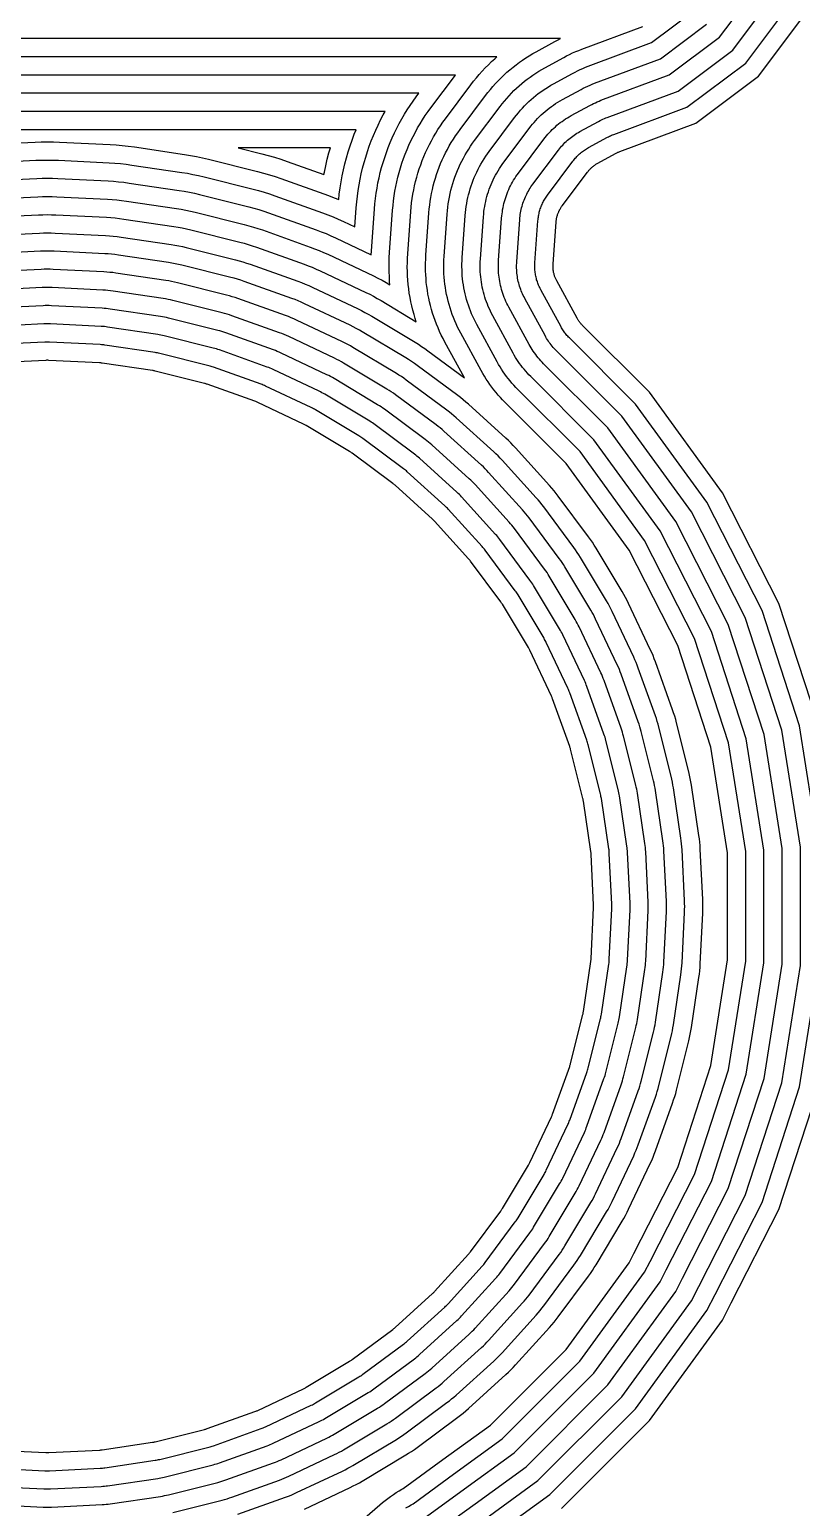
# Model space of a CAD drawing. Header units: metres. Extents: x 129.5 to 156.5, y -104.5 to -85.4.
# Drawn here: x 132.723 to 133.994, y -92.938 to -90.503 of the extents above; entities that cross this region are included whole.
import ezdxf

# ---------------------------------------------------------------- set-up
doc = ezdxf.new("R2010")
doc.units = ezdxf.units.M

msp = doc.modelspace()

# ---------------------------------------------------------------- linework, layer by layer
for points in [[(133.3864, -92.9833), (133.4567, -92.9323), (133.5406, -92.8713), (133.6753, -92.7366), (133.7873, -92.5824), (133.7985, -92.5606), (133.8738, -92.4127), (133.9327, -92.2315), (133.9625, -92.0433), (133.9625, -91.8527), (133.9327, -91.6645), (133.8738, -91.4833), (133.7873, -91.3136), (133.6753, -91.1594), (133.5696, -91.0537), (133.5672, -91.0513), (133.565, -91.0488), (133.5628, -91.0464), (133.5606, -91.0438), (133.5585, -91.0412), (133.5565, -91.0386), (133.5545, -91.0359), (133.5526, -91.0331), (133.5508, -91.0304), (133.549, -91.0275), (133.5473, -91.0247), (133.5457, -91.0218), (133.5122, -90.9604), (133.5106, -90.9574), (133.509, -90.9543), (133.5076, -90.9511), (133.5062, -90.9479), (133.5048, -90.9447), (133.5036, -90.9415), (133.5025, -90.9382), (133.5014, -90.9349), (133.5004, -90.9315), (133.4995, -90.9282), (133.4987, -90.9248), (133.4979, -90.9214), (133.4973, -90.918), (133.4967, -90.9146), (133.4962, -90.9111), (133.4958, -90.9077), (133.4955, -90.9042), (133.4953, -90.9007), (133.4951, -90.8973), (133.4951, -90.8938), (133.4951, -90.8903), (133.4952, -90.8868), (133.4954, -90.8834), (133.5004, -90.8137), (133.5007, -90.8102), (133.5011, -90.8068), (133.5016, -90.8033), (133.5021, -90.7999), (133.5027, -90.7965), (133.5035, -90.7931), (133.5043, -90.7897), (133.5051, -90.7863), (133.5061, -90.783), (133.5072, -90.7797), (133.5083, -90.7764), (133.5095, -90.7731), (133.5108, -90.7699), (133.5122, -90.7667), (133.5136, -90.7635), (133.5152, -90.7604), (133.5168, -90.7573), (133.5185, -90.7543), (133.5202, -90.7513), (133.5221, -90.7483), (133.524, -90.7454), (133.5259, -90.7426), (133.528, -90.7398), (133.5699, -90.6838), (133.572, -90.681), (133.5742, -90.6783), (133.5765, -90.6756), (133.5789, -90.673), (133.5813, -90.6704), (133.5838, -90.6679), (133.5863, -90.6655), (133.5889, -90.6631), (133.5916, -90.6608), (133.5943, -90.6585), (133.5971, -90.6564), (133.5999, -90.6543), (133.6028, -90.6522), (133.6058, -90.6503), (133.6087, -90.6484), (133.6118, -90.6466), (133.6148, -90.6449), (133.6458, -90.6279), (133.6488, -90.6264), (133.6517, -90.6249), (133.6548, -90.6235), (133.6578, -90.6221), (133.6609, -90.6208), (133.664, -90.6196), (133.7765, -90.5777), (133.8595, -90.5155), (133.9217, -90.4325)], [(133.4744, -92.9565), (133.5601, -92.8942), (133.6982, -92.7561), (133.813, -92.5982), (133.8252, -92.5742), (133.9016, -92.4242), (133.962, -92.2385), (133.9925, -92.0456), (133.9925, -91.8504), (133.962, -91.6575), (133.9016, -91.4718), (133.813, -91.2978), (133.6982, -91.1399), (133.5908, -91.0325), (133.589, -91.0306), (133.5872, -91.0287), (133.5854, -91.0267), (133.5837, -91.0247), (133.5821, -91.0227), (133.5805, -91.0206), (133.579, -91.0185), (133.5775, -91.0163), (133.576, -91.0141), (133.5746, -91.0119), (133.5733, -91.0097), (133.572, -91.0074), (133.5385, -90.9461), (133.5373, -90.9437), (133.536, -90.9412), (133.5349, -90.9387), (133.5338, -90.9362), (133.5328, -90.9337), (133.5318, -90.9312), (133.5309, -90.9286), (133.53, -90.926), (133.5293, -90.9234), (133.5285, -90.9207), (133.5279, -90.9181), (133.5273, -90.9154), (133.5268, -90.9127), (133.5264, -90.91), (133.526, -90.9073), (133.5257, -90.9046), (133.5254, -90.9019), (133.5252, -90.8992), (133.5251, -90.8964), (133.5251, -90.8937), (133.5251, -90.891), (133.5252, -90.8882), (133.5254, -90.8855), (133.5303, -90.8158), (133.5306, -90.8131), (133.5309, -90.8104), (133.5312, -90.8077), (133.5317, -90.805), (133.5322, -90.8023), (133.5327, -90.7996), (133.5334, -90.797), (133.5341, -90.7943), (133.5348, -90.7917), (133.5356, -90.7891), (133.5365, -90.7865), (133.5375, -90.7839), (133.5385, -90.7814), (133.5396, -90.7789), (133.5407, -90.7764), (133.5419, -90.774), (133.5432, -90.7715), (133.5445, -90.7692), (133.5459, -90.7668), (133.5473, -90.7645), (133.5488, -90.7622), (133.5504, -90.7599), (133.552, -90.7577), (133.5939, -90.7018), (133.5956, -90.6996), (133.5973, -90.6975), (133.5991, -90.6953), (133.601, -90.6933), (133.6029, -90.6913), (133.6048, -90.6893), (133.6068, -90.6874), (133.6089, -90.6855), (133.611, -90.6837), (133.6131, -90.6819), (133.6153, -90.6802), (133.6175, -90.6786), (133.6198, -90.677), (133.6221, -90.6754), (133.6244, -90.674), (133.6268, -90.6725), (133.6292, -90.6712), (133.6602, -90.6543), (133.6625, -90.653), (133.6648, -90.6519), (133.6672, -90.6508), (133.6696, -90.6497), (133.672, -90.6487), (133.6745, -90.6477), (133.7911, -90.6043), (133.881, -90.537), (133.9483, -90.4471)], [(133.3429, -92.9392), (133.347, -92.9367), (133.3512, -92.9342), (133.3545, -92.9324), (133.4214, -92.8837), (133.5015, -92.8256), (133.6295, -92.6975), (133.736, -92.551), (133.745, -92.5333), (133.8182, -92.3896), (133.8742, -92.2174), (133.9025, -92.0385), (133.9025, -91.8575), (133.8742, -91.6786), (133.8182, -91.5064), (133.736, -91.345), (133.6296, -91.1985), (133.5271, -91.0961), (133.5238, -91.0927), (133.5206, -91.0892), (133.5174, -91.0856), (133.5143, -91.082), (133.5114, -91.0783), (133.5085, -91.0745), (133.5057, -91.0707), (133.5029, -91.0668), (133.5003, -91.0628), (133.4978, -91.0588), (133.4954, -91.0547), (133.493, -91.0505), (133.4595, -90.9892), (133.4572, -90.9848), (133.455, -90.9804), (133.4529, -90.9759), (133.4509, -90.9713), (133.449, -90.9667), (133.4473, -90.9621), (133.4456, -90.9574), (133.4441, -90.9527), (133.4427, -90.9479), (133.4414, -90.9431), (133.4402, -90.9383), (133.4391, -90.9334), (133.4382, -90.9286), (133.4374, -90.9237), (133.4367, -90.9187), (133.4361, -90.9138), (133.4357, -90.9089), (133.4354, -90.9039), (133.4352, -90.8989), (133.4351, -90.894), (133.4351, -90.889), (133.4353, -90.884), (133.4356, -90.8791), (133.4406, -90.8094), (133.441, -90.8044), (133.4415, -90.7995), (133.4422, -90.7946), (133.443, -90.7897), (133.4439, -90.7848), (133.4449, -90.7799), (133.4461, -90.7751), (133.4473, -90.7703), (133.4487, -90.7655), (133.4502, -90.7608), (133.4518, -90.7561), (133.4536, -90.7514), (133.4554, -90.7468), (133.4574, -90.7423), (133.4595, -90.7378), (133.4616, -90.7333), (133.4639, -90.7289), (133.4663, -90.7246), (133.4689, -90.7203), (133.4715, -90.7161), (133.4742, -90.7119), (133.477, -90.7078), (133.48, -90.7038), (133.5218, -90.6479), (133.5249, -90.6439), (133.5281, -90.64), (133.5313, -90.6361), (133.5347, -90.6324), (133.5382, -90.6287), (133.5417, -90.6251), (133.5453, -90.6216), (133.5491, -90.6182), (133.5529, -90.6149), (133.5568, -90.6117), (133.5607, -90.6086), (133.5648, -90.6056), (133.5689, -90.6027), (133.5731, -90.5999), (133.5774, -90.5972), (133.5817, -90.5947), (133.5861, -90.5922), (133.6171, -90.5753), (133.6213, -90.573), (133.6255, -90.5709), (133.6298, -90.5689), (133.6342, -90.567), (133.6386, -90.5651), (133.643, -90.5634), (133.7475, -90.5245), (133.8167, -90.4727)], [(134.0225, -91.848), (133.9912, -91.6505), (133.9294, -91.4603), (133.8386, -91.2821), (133.7211, -91.1203), (133.612, -91.0112), (133.6107, -91.0099), (133.6094, -91.0085), (133.6081, -91.0071), (133.6069, -91.0056), (133.6057, -91.0041), (133.6045, -91.0026), (133.6034, -91.0011), (133.6023, -90.9995), (133.6013, -90.9979), (133.6003, -90.9963), (133.5993, -90.9947), (133.5984, -90.993), (133.5649, -90.9317), (133.5639, -90.9299), (133.5631, -90.9282), (133.5622, -90.9264), (133.5614, -90.9245), (133.5607, -90.9227), (133.56, -90.9208), (133.5593, -90.919), (133.5587, -90.9171), (133.5581, -90.9152), (133.5576, -90.9133), (133.5571, -90.9113), (133.5567, -90.9094), (133.5563, -90.9074), (133.556, -90.9055), (133.5557, -90.9035), (133.5555, -90.9015), (133.5553, -90.8996), (133.5552, -90.8976), (133.5551, -90.8956), (133.5551, -90.8936), (133.5551, -90.8916), (133.5552, -90.8896), (133.5553, -90.8876), (133.5603, -90.818), (133.5604, -90.816), (133.5607, -90.814), (133.5609, -90.812), (133.5612, -90.8101), (133.5616, -90.8081), (133.562, -90.8062), (133.5625, -90.8042), (133.563, -90.8023), (133.5635, -90.8004), (133.5641, -90.7985), (133.5648, -90.7966), (133.5655, -90.7948), (133.5662, -90.7929), (133.567, -90.7911), (133.5678, -90.7893), (133.5687, -90.7875), (133.5696, -90.7858), (133.5706, -90.784), (133.5716, -90.7823), (133.5726, -90.7806), (133.5737, -90.779), (133.5749, -90.7773), (133.576, -90.7757), (133.6179, -90.7198), (133.6191, -90.7182), (133.6204, -90.7166), (133.6217, -90.7151), (133.623, -90.7136), (133.6244, -90.7121), (133.6258, -90.7107), (133.6273, -90.7093), (133.6288, -90.7079), (133.6303, -90.7066), (133.6319, -90.7053), (133.6335, -90.7041), (133.6351, -90.7029), (133.6367, -90.7017), (133.6384, -90.7006), (133.6401, -90.6995), (133.6418, -90.6985), (133.6436, -90.6975), (133.6746, -90.6806), (133.6763, -90.6797), (133.678, -90.6789), (133.6797, -90.678), (133.6814, -90.6773), (133.6832, -90.6765), (133.685, -90.6759), (133.8056, -90.6309), (133.9024, -90.5584), (133.9749, -90.4616)], [(134.0205, -91.6435), (133.9572, -91.4488), (133.8643, -91.2664), (133.744, -91.1008), (133.6332, -90.99), (133.6324, -90.9892), (133.6316, -90.9883), (133.6308, -90.9874), (133.63, -90.9865), (133.6293, -90.9856), (133.6285, -90.9846), (133.6278, -90.9837), (133.6272, -90.9827), (133.6265, -90.9817), (133.6259, -90.9807), (133.6253, -90.9797), (133.6247, -90.9786), (133.5912, -90.9173), (133.5906, -90.9162), (133.5901, -90.9151), (133.5895, -90.914), (133.589, -90.9128), (133.5886, -90.9117), (133.5881, -90.9105), (133.5877, -90.9094), (133.5873, -90.9082), (133.587, -90.907), (133.5867, -90.9058), (133.5864, -90.9046), (133.5861, -90.9034), (133.5859, -90.9022), (133.5857, -90.9009), (133.5855, -90.8997), (133.5853, -90.8985), (133.5852, -90.8972), (133.5852, -90.896), (133.5851, -90.8947), (133.5851, -90.8935), (133.5851, -90.8923), (133.5851, -90.891), (133.5852, -90.8898), (133.5902, -90.8201), (133.5903, -90.8189), (133.5904, -90.8176), (133.5906, -90.8164), (133.5908, -90.8152), (133.591, -90.8139), (133.5913, -90.8127), (133.5916, -90.8115), (133.5919, -90.8103), (133.5922, -90.8091), (133.5926, -90.8079), (133.593, -90.8068), (133.5934, -90.8056), (133.5939, -90.8045), (133.5944, -90.8033), (133.5949, -90.8022), (133.5955, -90.8011), (133.596, -90.8), (133.5966, -90.7989), (133.5973, -90.7978), (133.5979, -90.7968), (133.5986, -90.7957), (133.5993, -90.7947), (133.6, -90.7937), (133.6419, -90.7378), (133.6427, -90.7368), (133.6435, -90.7358), (133.6443, -90.7348), (133.6451, -90.7339), (133.646, -90.733), (133.6469, -90.7321), (133.6478, -90.7312), (133.6487, -90.7304), (133.6497, -90.7295), (133.6506, -90.7287), (133.6516, -90.728), (133.6527, -90.7272), (133.6537, -90.7265), (133.6547, -90.7258), (133.6558, -90.7251), (133.6569, -90.7245), (133.658, -90.7238), (133.689, -90.7069), (133.69, -90.7064), (133.6911, -90.7058), (133.6921, -90.7053), (133.6932, -90.7048), (133.6943, -90.7044), (133.6954, -90.704), (133.8201, -90.6575), (133.9238, -90.5798), (134.0015, -90.4761)], [(133.2548, -92.973), (133.2999, -92.934), (133.3042, -92.9304), (133.3085, -92.9269), (133.3129, -92.9235), (133.3175, -92.9202), (133.3221, -92.917), (133.3267, -92.9139), (133.3315, -92.911), (133.3363, -92.9082), (133.3383, -92.907), (133.4038, -92.8594), (133.4819, -92.8027), (133.6067, -92.678), (133.7103, -92.5353), (133.7183, -92.5197), (133.7904, -92.3781), (133.8449, -92.2104), (133.8725, -92.0362), (133.8725, -91.8598), (133.8449, -91.6856), (133.7904, -91.5179), (133.7103, -91.3607), (133.6067, -91.218), (133.5059, -91.1173), (133.5021, -91.1134), (133.4984, -91.1094), (133.4947, -91.1053), (133.4912, -91.1011), (133.4878, -91.0968), (133.4844, -91.0925), (133.4812, -91.0881), (133.4781, -91.0836), (133.4751, -91.079), (133.4722, -91.0744), (133.4694, -91.0697), (133.4667, -91.0649), (133.4332, -91.0036), (133.4305, -90.9985), (133.428, -90.9934), (133.4256, -90.9882), (133.4233, -90.983), (133.4211, -90.9777), (133.4191, -90.9724), (133.4172, -90.967), (133.4154, -90.9616), (133.4138, -90.9561), (133.4123, -90.9506), (133.411, -90.945), (133.4098, -90.9394), (133.4087, -90.9338), (133.4077, -90.9282), (133.4069, -90.9225), (133.4063, -90.9169), (133.4058, -90.9112), (133.4054, -90.9055), (133.4052, -90.8998), (133.4051, -90.8941), (133.4051, -90.8884), (133.4053, -90.8826), (133.4057, -90.8769), (133.4107, -90.8073), (133.4111, -90.8016), (133.4118, -90.7959), (133.4125, -90.7902), (133.4134, -90.7846), (133.4145, -90.779), (133.4156, -90.7734), (133.417, -90.7678), (133.4184, -90.7623), (133.42, -90.7568), (133.4217, -90.7514), (133.4236, -90.746), (133.4256, -90.7406), (133.4277, -90.7353), (133.43, -90.7301), (133.4324, -90.7249), (133.4349, -90.7197), (133.4375, -90.7147), (133.4403, -90.7097), (133.4432, -90.7048), (133.4462, -90.6999), (133.4493, -90.6951), (133.4526, -90.6904), (133.4559, -90.6858), (133.4978, -90.6299), (133.5013, -90.6253), (133.505, -90.6208), (133.5088, -90.6164), (133.5126, -90.6121), (133.5166, -90.6078), (133.5207, -90.6037), (133.5249, -90.5997), (133.5291, -90.5958), (133.5335, -90.592), (133.538, -90.5883), (133.5426, -90.5848), (133.5472, -90.5813), (133.552, -90.578), (133.5568, -90.5748), (133.5617, -90.5717), (133.5667, -90.5687), (133.5717, -90.5659), (133.6027, -90.5489), (133.6075, -90.5464), (133.6124, -90.5439), (133.6174, -90.5416), (133.6224, -90.5394), (133.6274, -90.5373), (133.6325, -90.5353), (133.733, -90.4979)], [(133.3705, -92.9578), (133.4391, -92.908), (133.521, -92.8484), (133.6524, -92.717), (133.7616, -92.5667), (133.7717, -92.547), (133.846, -92.4012), (133.9034, -92.2244), (133.9325, -92.0409), (133.9325, -91.8551), (133.9034, -91.6716), (133.846, -91.4948), (133.7617, -91.3293), (133.6524, -91.179), (133.5484, -91.0749), (133.5455, -91.072), (133.5428, -91.069), (133.5401, -91.066), (133.5375, -91.0629), (133.5349, -91.0598), (133.5325, -91.0566), (133.5301, -91.0533), (133.5278, -91.05), (133.5256, -91.0466), (133.5234, -91.0432), (133.5213, -91.0397), (133.5194, -91.0361), (133.4859, -90.9748), (133.4839, -90.9711), (133.482, -90.9673), (133.4802, -90.9635), (133.4785, -90.9596), (133.4769, -90.9557), (133.4754, -90.9518), (133.474, -90.9478), (133.4727, -90.9438), (133.4715, -90.9397), (133.4704, -90.9356), (133.4694, -90.9315), (133.4685, -90.9274), (133.4677, -90.9233), (133.467, -90.9191), (133.4665, -90.9149), (133.466, -90.9107), (133.4656, -90.9065), (133.4653, -90.9023), (133.4652, -90.8981), (133.4651, -90.8939), (133.4651, -90.8897), (133.4653, -90.8854), (133.4655, -90.8812), (133.4705, -90.8115), (133.4709, -90.8073), (133.4713, -90.8031), (133.4719, -90.7989), (133.4725, -90.7948), (133.4733, -90.7906), (133.4742, -90.7865), (133.4752, -90.7824), (133.4762, -90.7783), (133.4774, -90.7742), (133.4787, -90.7702), (133.4801, -90.7662), (133.4815, -90.7623), (133.4831, -90.7584), (133.4848, -90.7545), (133.4865, -90.7506), (133.4884, -90.7469), (133.4904, -90.7431), (133.4924, -90.7394), (133.4945, -90.7358), (133.4968, -90.7322), (133.4991, -90.7287), (133.5015, -90.7252), (133.504, -90.7218), (133.5458, -90.6658), (133.5485, -90.6624), (133.5512, -90.6591), (133.5539, -90.6559), (133.5568, -90.6527), (133.5597, -90.6496), (133.5627, -90.6465), (133.5658, -90.6435), (133.569, -90.6407), (133.5722, -90.6379), (133.5755, -90.6351), (133.5789, -90.6325), (133.5824, -90.6299), (133.5859, -90.6275), (133.5894, -90.6251), (133.5931, -90.6228), (133.5967, -90.6206), (133.6005, -90.6185), (133.6314, -90.6016), (133.635, -90.5997), (133.6386, -90.5979), (133.6423, -90.5962), (133.646, -90.5945), (133.6497, -90.593), (133.6535, -90.5915), (133.762, -90.5511), (133.8381, -90.4941)], [(132.6559, -90.8424), (132.7392, -90.8383), (132.7456, -90.8381), (132.752, -90.838), (132.7584, -90.8381), (132.7648, -90.8383), (132.8481, -90.8424), (132.8544, -90.8428), (132.8608, -90.8433), (132.8671, -90.844), (132.8735, -90.8449), (132.956, -90.8571), (132.9623, -90.8582), (132.9686, -90.8593), (132.9748, -90.8607), (132.981, -90.8621), (133.0619, -90.8824), (133.0681, -90.884), (133.0742, -90.8858), (133.0803, -90.8877), (133.0863, -90.8898), (133.1649, -90.9179), (133.1709, -90.9201), (133.1768, -90.9225), (133.1826, -90.925), (133.1884, -90.9277), (133.2639, -90.9633), (133.2696, -90.9661), (133.2753, -90.9691), (133.2808, -90.9721), (133.2864, -90.9754), (133.3579, -91.0182), (133.3633, -91.0216), (133.3687, -91.0251), (133.3739, -91.0287), (133.3791, -91.0324), (133.4391, -91.0769), (133.4069, -91.018), (133.4039, -91.0123), (133.401, -91.0065), (133.3982, -91.0006), (133.3957, -90.9947), (133.3932, -90.9887), (133.3909, -90.9827), (133.3888, -90.9766), (133.3868, -90.9705), (133.3849, -90.9643), (133.3833, -90.958), (133.3817, -90.9518), (133.3804, -90.9455), (133.3791, -90.9391), (133.3781, -90.9327), (133.3772, -90.9264), (133.3764, -90.9199), (133.3759, -90.9135), (133.3754, -90.9071), (133.3752, -90.9006), (133.3751, -90.8942), (133.3751, -90.8877), (133.3754, -90.8812), (133.3757, -90.8748), (133.3807, -90.8051), (133.3813, -90.7987), (133.382, -90.7923), (133.3828, -90.7859), (133.3838, -90.7795), (133.385, -90.7731), (133.3864, -90.7668), (133.3878, -90.7605), (133.3895, -90.7543), (133.3913, -90.7481), (133.3932, -90.7419), (133.3954, -90.7358), (133.3976, -90.7298), (133.4, -90.7238), (133.4026, -90.7179), (133.4053, -90.712), (133.4081, -90.7062), (133.4111, -90.7005), (133.4142, -90.6948), (133.4175, -90.6893), (133.4209, -90.6838), (133.4244, -90.6784), (133.4281, -90.6731), (133.4319, -90.6678), (133.4738, -90.6119), (133.4778, -90.6067), (133.4819, -90.6016), (133.4862, -90.5966), (133.4905, -90.5918), (133.495, -90.587), (133.4996, -90.5823), (133.5044, -90.5778), (133.5092, -90.5734), (133.5142, -90.5691), (133.5192, -90.5649), (133.5244, -90.5609), (133.5296, -90.557), (133.535, -90.5532), (133.5405, -90.5496), (133.546, -90.5461), (133.5516, -90.5427), (133.5573, -90.5395), (133.5883, -90.5226), (133.5938, -90.5197), (133.5972, -90.518), (131.9068, -90.518)], [(132.6545, -90.8124), (132.7378, -90.8083), (132.7449, -90.8081), (132.752, -90.808), (132.7591, -90.8081), (132.7662, -90.8083), (132.8495, -90.8124), (132.8566, -90.8129), (132.8637, -90.8135), (132.8708, -90.8143), (132.8779, -90.8152), (132.9604, -90.8275), (132.9674, -90.8286), (132.9744, -90.8299), (132.9814, -90.8314), (132.9883, -90.833), (133.0692, -90.8533), (133.0761, -90.8551), (133.0829, -90.8571), (133.0897, -90.8592), (133.0964, -90.8616), (133.175, -90.8897), (133.1817, -90.8921), (133.1883, -90.8948), (133.1948, -90.8976), (133.2013, -90.9005), (133.2767, -90.9362), (133.2831, -90.9393), (133.2894, -90.9426), (133.2956, -90.946), (133.3018, -90.9496), (133.3598, -90.9844), (133.3581, -90.9794), (133.3561, -90.9725), (133.3542, -90.9655), (133.3525, -90.9585), (133.351, -90.9515), (133.3496, -90.9444), (133.3484, -90.9373), (133.3474, -90.9302), (133.3466, -90.923), (133.346, -90.9158), (133.3455, -90.9086), (133.3452, -90.9015), (133.3451, -90.8943), (133.3452, -90.8871), (133.3454, -90.8799), (133.3458, -90.8727), (133.3508, -90.803), (133.3514, -90.7958), (133.3522, -90.7886), (133.3531, -90.7815), (133.3543, -90.7744), (133.3556, -90.7673), (133.3571, -90.7603), (133.3587, -90.7532), (133.3606, -90.7463), (133.3626, -90.7394), (133.3648, -90.7325), (133.3671, -90.7257), (133.3696, -90.7189), (133.3723, -90.7123), (133.3752, -90.7056), (133.3782, -90.6991), (133.3814, -90.6926), (133.3847, -90.6863), (133.3882, -90.68), (133.3918, -90.6737), (133.3956, -90.6676), (133.3996, -90.6616), (133.4037, -90.6557), (133.4079, -90.6499), (133.4498, -90.5939), (133.4542, -90.5881), (133.4588, -90.5825), (133.4636, -90.5769), (133.4685, -90.5715), (133.4735, -90.5661), (133.4786, -90.5609), (133.4839, -90.5559), (133.4893, -90.551), (133.4927, -90.548), (132.0041, -90.548)], [(132.653, -90.7825), (132.7363, -90.7784), (132.7441, -90.7781), (132.752, -90.778), (132.7599, -90.7781), (132.7677, -90.7784), (132.851, -90.7825), (132.8589, -90.783), (132.8667, -90.7836), (132.8745, -90.7845), (132.8823, -90.7856), (132.9648, -90.7978), (132.9725, -90.799), (132.9803, -90.8005), (132.9879, -90.8021), (132.9956, -90.8039), (133.0765, -90.8242), (133.0841, -90.8262), (133.0916, -90.8284), (133.0991, -90.8308), (133.1065, -90.8333), (133.1851, -90.8614), (133.1924, -90.8641), (133.1997, -90.8671), (133.207, -90.8702), (133.2141, -90.8734), (133.2895, -90.9091), (133.2966, -90.9125), (133.3035, -90.9162), (133.3104, -90.9199), (133.3165, -90.9235), (133.316, -90.9182), (133.3155, -90.9102), (133.3152, -90.9023), (133.3151, -90.8943), (133.3152, -90.8864), (133.3154, -90.8785), (133.3159, -90.8705), (133.3209, -90.8008), (133.3215, -90.7929), (133.3224, -90.785), (133.3235, -90.7771), (133.3247, -90.7693), (133.3262, -90.7615), (133.3278, -90.7537), (133.3296, -90.746), (133.3317, -90.7383), (133.3339, -90.7306), (133.3363, -90.7231), (133.3389, -90.7156), (133.3417, -90.7081), (133.3446, -90.7007), (133.3478, -90.6934), (133.3511, -90.6862), (133.3546, -90.6791), (133.3583, -90.672), (133.3621, -90.6651), (133.3661, -90.6582), (133.3703, -90.6515), (133.3747, -90.6448), (133.3792, -90.6383), (133.3839, -90.6319), (133.4242, -90.578), (132.0843, -90.578)], [(133.2856, -90.8741), (133.286, -90.8684), (133.291, -90.7987), (133.2917, -90.79), (133.2926, -90.7814), (133.2938, -90.7728), (133.2952, -90.7642), (133.2967, -90.7556), (133.2985, -90.7471), (133.3005, -90.7387), (133.3028, -90.7303), (133.3052, -90.7219), (133.3078, -90.7136), (133.3106, -90.7054), (133.3137, -90.6973), (133.3169, -90.6892), (133.3204, -90.6812), (133.324, -90.6733), (133.3278, -90.6655), (133.3318, -90.6578), (133.3361, -90.6502), (133.3405, -90.6427), (133.345, -90.6353), (133.3498, -90.6281), (133.3548, -90.6209), (133.3599, -90.6139), (133.3643, -90.608), (132.1443, -90.608)], [(133.2588, -90.8282), (133.261, -90.7966), (133.2618, -90.7871), (133.2628, -90.7778), (133.2641, -90.7684), (133.2656, -90.7591), (133.2673, -90.7498), (133.2693, -90.7406), (133.2714, -90.7314), (133.2738, -90.7223), (133.2765, -90.7132), (133.2793, -90.7042), (133.2824, -90.6953), (133.2857, -90.6864), (133.2892, -90.6777), (133.293, -90.669), (133.2969, -90.6605), (133.3011, -90.652), (133.3054, -90.6436), (133.3085, -90.638), (132.1941, -90.638)], [(133.2321, -90.7831), (133.2331, -90.7741), (133.2344, -90.7641), (133.236, -90.754), (133.2379, -90.744), (133.24, -90.734), (133.2423, -90.7241), (133.2449, -90.7143), (133.2478, -90.7045), (133.2508, -90.6948), (133.2542, -90.6852), (133.2577, -90.6756), (133.2608, -90.668), (132.2381, -90.668)], [(132.6486, -90.6926), (132.7319, -90.6885), (132.7419, -90.6881), (132.752, -90.688), (132.7621, -90.6881), (132.7721, -90.6885), (132.8554, -90.6926), (132.8655, -90.6932), (132.8755, -90.6941), (132.8855, -90.6952), (132.8955, -90.6965), (132.978, -90.7088), (132.9879, -90.7104), (132.9978, -90.7122), (133.0077, -90.7143), (133.0174, -90.7166), (133.0984, -90.7369), (133.1081, -90.7395), (133.1178, -90.7423), (133.1274, -90.7453), (133.1369, -90.7486), (133.2154, -90.7767), (133.2248, -90.7802), (133.2321, -90.7831)], [(132.65, -90.7226), (132.7334, -90.7185), (132.7427, -90.7181), (132.752, -90.718), (132.7613, -90.7181), (132.7706, -90.7185), (132.854, -90.7226), (132.8633, -90.7231), (132.8726, -90.7239), (132.8818, -90.725), (132.8911, -90.7262), (132.9736, -90.7384), (132.9828, -90.7399), (132.992, -90.7416), (133.0011, -90.7436), (133.0102, -90.7457), (133.0911, -90.766), (133.1001, -90.7684), (133.1091, -90.771), (133.1179, -90.7738), (133.1268, -90.7768), (133.2053, -90.8049), (133.214, -90.8082), (133.2227, -90.8116), (133.2313, -90.8153), (133.2398, -90.8192), (133.2588, -90.8282)], [(133.2077, -90.7421), (133.2085, -90.7382), (133.2107, -90.7275), (133.2132, -90.7168), (133.216, -90.7063), (133.2184, -90.698), (133.0666, -90.698), (133.1057, -90.7078), (133.1161, -90.7105), (133.1265, -90.7135), (133.1368, -90.7168), (133.147, -90.7203), (133.2077, -90.7421)], [(132.6515, -90.7525), (132.7348, -90.7484), (132.7434, -90.7481), (132.752, -90.748), (132.7606, -90.7481), (132.7692, -90.7484), (132.8525, -90.7525), (132.8611, -90.753), (132.8696, -90.7538), (132.8782, -90.7547), (132.8867, -90.7559), (132.9692, -90.7681), (132.9777, -90.7695), (132.9861, -90.7711), (132.9945, -90.7728), (133.0029, -90.7748), (133.0838, -90.7951), (133.0921, -90.7973), (133.1003, -90.7997), (133.1085, -90.8023), (133.1167, -90.8051), (133.1952, -90.8332), (133.2032, -90.8362), (133.2112, -90.8393), (133.2191, -90.8427), (133.2269, -90.8463), (133.2856, -90.8741)], [(133.1756, -92.9412), (133.251, -92.9056), (133.2561, -92.9031), (133.2611, -92.9005), (133.2661, -92.8978), (133.2709, -92.8949), (133.3425, -92.852), (133.3473, -92.8491), (133.352, -92.846), (133.3567, -92.8428), (133.3612, -92.8395), (133.4282, -92.7898), (133.4327, -92.7864), (133.4371, -92.7829), (133.4415, -92.7792), (133.4457, -92.7755), (133.5075, -92.7195), (133.5116, -92.7156), (133.5157, -92.7117), (133.5196, -92.7076), (133.5235, -92.7035), (133.5795, -92.6417), (133.5832, -92.6375), (133.5869, -92.6331), (133.5904, -92.6287), (133.5938, -92.6242), (133.6435, -92.5572), (133.6468, -92.5527), (133.65, -92.548), (133.6531, -92.5433), (133.656, -92.5385), (133.6989, -92.4669), (133.7018, -92.4621), (133.7045, -92.4571), (133.7071, -92.4521), (133.7096, -92.447), (133.7452, -92.3716), (133.7476, -92.3665), (133.7498, -92.3613), (133.7519, -92.3561), (133.7539, -92.3508), (133.782, -92.2722), (133.7838, -92.2669), (133.7855, -92.2615), (133.7871, -92.2561), (133.7885, -92.2506), (133.8088, -92.1697), (133.8101, -92.1642), (133.8112, -92.1587), (133.8123, -92.1531), (133.8132, -92.1476), (133.8254, -92.0651), (133.8262, -92.0595), (133.8268, -92.0539), (133.8273, -92.0482), (133.8276, -92.0426), (133.8317, -91.9593), (133.8319, -91.9536), (133.832, -91.948), (133.8319, -91.9424), (133.8317, -91.9367), (133.8276, -91.8534), (133.8273, -91.8478), (133.8268, -91.8421), (133.8262, -91.8365), (133.8254, -91.8309), (133.8132, -91.7484), (133.8123, -91.7429), (133.8112, -91.7373), (133.8101, -91.7318), (133.8088, -91.7263), (133.7885, -91.6454), (133.7871, -91.6399), (133.7855, -91.6345), (133.7838, -91.6291), (133.782, -91.6238), (133.7539, -91.5452), (133.7519, -91.5399), (133.7498, -91.5347), (133.7476, -91.5295), (133.7452, -91.5244), (133.7096, -91.449), (133.7071, -91.4439), (133.7045, -91.4389), (133.7018, -91.4339), (133.6989, -91.4291), (133.656, -91.3575), (133.6531, -91.3527), (133.65, -91.348), (133.6468, -91.3433), (133.6435, -91.3388), (133.5938, -91.2718), (133.5904, -91.2673), (133.5869, -91.2629), (133.5832, -91.2585), (133.5795, -91.2543), (133.5235, -91.1925), (133.5196, -91.1884), (133.5157, -91.1843), (133.5116, -91.1804), (133.5075, -91.1765), (133.4457, -91.1205), (133.4415, -91.1168), (133.4371, -91.1131), (133.4327, -91.1096), (133.4282, -91.1062), (133.3612, -91.0565), (133.3567, -91.0532), (133.352, -91.05), (133.3473, -91.0469), (133.3425, -91.044), (133.2709, -91.0011), (133.2661, -90.9982), (133.2611, -90.9955), (133.2561, -90.9929), (133.251, -90.9904), (133.1756, -90.9548), (133.1705, -90.9524), (133.1653, -90.9502), (133.1601, -90.9481), (133.1548, -90.9461), (133.0762, -90.918), (133.0709, -90.9162), (133.0655, -90.9145), (133.0601, -90.9129), (133.0546, -90.9115), (132.9737, -90.8912), (132.9682, -90.8899), (132.9627, -90.8888), (132.9571, -90.8877), (132.9516, -90.8868), (132.8691, -90.8746), (132.8635, -90.8738), (132.8579, -90.8732), (132.8522, -90.8727), (132.8466, -90.8724), (132.7633, -90.8683), (132.7576, -90.8681), (132.752, -90.868), (132.7464, -90.8681), (132.7407, -90.8683), (132.6574, -90.8724)], [(133.0661, -92.9497), (133.1447, -92.9216), (133.1493, -92.9199), (133.1538, -92.9181), (133.1583, -92.9161), (133.1628, -92.9141), (133.2382, -92.8784), (133.2426, -92.8763), (133.247, -92.874), (133.2513, -92.8717), (133.2555, -92.8692), (133.3271, -92.8263), (133.3312, -92.8237), (133.3353, -92.821), (133.3394, -92.8183), (133.3434, -92.8154), (133.4104, -92.7657), (133.4143, -92.7627), (133.4181, -92.7597), (133.4219, -92.7565), (133.4255, -92.7532), (133.4874, -92.6972), (133.4909, -92.6939), (133.4945, -92.6905), (133.4979, -92.6869), (133.5012, -92.6834), (133.5572, -92.6215), (133.5605, -92.6179), (133.5637, -92.6141), (133.5667, -92.6103), (133.5697, -92.6064), (133.6194, -92.5394), (133.6223, -92.5354), (133.625, -92.5313), (133.6277, -92.5272), (133.6303, -92.5231), (133.6732, -92.4515), (133.6757, -92.4473), (133.678, -92.443), (133.6803, -92.4386), (133.6824, -92.4342), (133.7181, -92.3588), (133.7201, -92.3543), (133.7221, -92.3498), (133.7239, -92.3453), (133.7256, -92.3407), (133.7537, -92.2621), (133.7553, -92.2575), (133.7568, -92.2528), (133.7582, -92.2481), (133.7594, -92.2433), (133.7797, -92.1624), (133.7808, -92.1576), (133.7818, -92.1528), (133.7827, -92.148), (133.7835, -92.1432), (133.7957, -92.0607), (133.7964, -92.0558), (133.7969, -92.0509), (133.7974, -92.046), (133.7977, -92.0411), (133.8018, -91.9578), (133.8019, -91.9529), (133.802, -91.948), (133.8019, -91.9431), (133.8018, -91.9382), (133.7977, -91.8549), (133.7974, -91.85), (133.7969, -91.8451), (133.7964, -91.8402), (133.7957, -91.8353), (133.7835, -91.7528), (133.7827, -91.748), (133.7818, -91.7432), (133.7808, -91.7384), (133.7797, -91.7336), (133.7594, -91.6527), (133.7582, -91.6479), (133.7568, -91.6432), (133.7553, -91.6385), (133.7537, -91.6339), (133.7256, -91.5553), (133.7239, -91.5507), (133.7221, -91.5462), (133.7201, -91.5417), (133.7181, -91.5372), (133.6824, -91.4618), (133.6803, -91.4574), (133.678, -91.453), (133.6757, -91.4487), (133.6732, -91.4445), (133.6303, -91.3729), (133.6277, -91.3688), (133.625, -91.3647), (133.6223, -91.3606), (133.6194, -91.3566), (133.5697, -91.2896), (133.5667, -91.2857), (133.5637, -91.2819), (133.5605, -91.2781), (133.5572, -91.2745), (133.5012, -91.2126), (133.4979, -91.2091), (133.4945, -91.2055), (133.4909, -91.2021), (133.4874, -91.1988), (133.4255, -91.1428), (133.4219, -91.1395), (133.4181, -91.1363), (133.4143, -91.1333), (133.4104, -91.1303), (133.3434, -91.0806), (133.3394, -91.0777), (133.3353, -91.075), (133.3312, -91.0723), (133.3271, -91.0697), (133.2555, -91.0268), (133.2513, -91.0243), (133.247, -91.022), (133.2426, -91.0197), (133.2382, -91.0176), (133.1628, -90.9819), (133.1583, -90.9799), (133.1538, -90.9779), (133.1493, -90.9761), (133.1447, -90.9744), (133.0661, -90.9463), (133.0615, -90.9447), (133.0568, -90.9432), (133.0521, -90.9418), (133.0473, -90.9406), (132.9664, -90.9203), (132.9616, -90.9192), (132.9568, -90.9182), (132.952, -90.9173), (132.9472, -90.9165), (132.8647, -90.9043), (132.8598, -90.9036), (132.8549, -90.9031), (132.85, -90.9026), (132.8451, -90.9023), (132.7618, -90.8982), (132.7569, -90.8981), (132.752, -90.898), (132.7471, -90.8981), (132.7422, -90.8982), (132.6589, -90.9023)], [(132.9591, -92.9466), (133.04, -92.9263), (133.0441, -92.9252), (133.0481, -92.9241), (133.0521, -92.9228), (133.056, -92.9215), (133.1346, -92.8934), (133.1385, -92.8919), (133.1423, -92.8904), (133.1462, -92.8887), (133.15, -92.887), (133.2254, -92.8513), (133.2291, -92.8495), (133.2328, -92.8476), (133.2365, -92.8455), (133.2401, -92.8434), (133.3116, -92.8006), (133.3152, -92.7984), (133.3187, -92.7961), (133.3221, -92.7937), (133.3255, -92.7913), (133.3925, -92.7416), (133.3958, -92.7391), (133.3991, -92.7365), (133.4023, -92.7338), (133.4054, -92.731), (133.4672, -92.675), (133.4703, -92.6722), (133.4732, -92.6692), (133.4762, -92.6663), (133.479, -92.6632), (133.535, -92.6014), (133.5378, -92.5983), (133.5405, -92.5951), (133.5431, -92.5918), (133.5456, -92.5885), (133.5953, -92.5215), (133.5977, -92.5181), (133.6001, -92.5147), (133.6024, -92.5112), (133.6046, -92.5076), (133.6474, -92.4361), (133.6495, -92.4325), (133.6516, -92.4288), (133.6535, -92.4251), (133.6553, -92.4214), (133.691, -92.346), (133.6927, -92.3422), (133.6944, -92.3383), (133.6959, -92.3345), (133.6974, -92.3306), (133.7255, -92.252), (133.7268, -92.2481), (133.7281, -92.2441), (133.7292, -92.2401), (133.7303, -92.236), (133.7506, -92.1551), (133.7515, -92.1511), (133.7524, -92.147), (133.7532, -92.1429), (133.7538, -92.1388), (133.7661, -92.0563), (133.7666, -92.0521), (133.7671, -92.048), (133.7674, -92.0438), (133.7677, -92.0397), (133.7718, -91.9563), (133.7719, -91.9522), (133.772, -91.948), (133.7719, -91.9438), (133.7718, -91.9397), (133.7677, -91.8563), (133.7674, -91.8522), (133.7671, -91.848), (133.7666, -91.8439), (133.7661, -91.8397), (133.7538, -91.7572), (133.7532, -91.7531), (133.7524, -91.749), (133.7515, -91.7449), (133.7506, -91.7409), (133.7303, -91.66), (133.7292, -91.6559), (133.7281, -91.6519), (133.7268, -91.6479), (133.7255, -91.644), (133.6974, -91.5654), (133.6959, -91.5615), (133.6944, -91.5577), (133.6927, -91.5538), (133.691, -91.55), (133.6553, -91.4746), (133.6535, -91.4709), (133.6516, -91.4672), (133.6495, -91.4635), (133.6474, -91.4599), (133.6046, -91.3884), (133.6024, -91.3848), (133.6001, -91.3813), (133.5977, -91.3779), (133.5953, -91.3745), (133.5456, -91.3075), (133.5431, -91.3042), (133.5405, -91.3009), (133.5378, -91.2977), (133.535, -91.2946), (133.479, -91.2328), (133.4762, -91.2297), (133.4732, -91.2268), (133.4703, -91.2238), (133.4672, -91.221), (133.4054, -91.165), (133.4023, -91.1622), (133.3991, -91.1595), (133.3958, -91.1569), (133.3925, -91.1544), (133.3255, -91.1047), (133.3221, -91.1023), (133.3187, -91.0999), (133.3152, -91.0976), (133.3116, -91.0954), (133.2401, -91.0526), (133.2365, -91.0505), (133.2328, -91.0484), (133.2291, -91.0465), (133.2254, -91.0447), (133.15, -91.009), (133.1462, -91.0073), (133.1423, -91.0056), (133.1385, -91.0041), (133.1346, -91.0026), (133.056, -90.9745), (133.0521, -90.9732), (133.0481, -90.9719), (133.0441, -90.9708), (133.04, -90.9697), (132.9591, -90.9494), (132.9551, -90.9485), (132.951, -90.9476), (132.9469, -90.9468), (132.9428, -90.9462), (132.8603, -90.9339), (132.8561, -90.9334), (132.852, -90.9329), (132.8478, -90.9326), (132.8437, -90.9323), (132.7603, -90.9282), (132.7562, -90.9281), (132.752, -90.928), (132.7478, -90.9281), (132.7437, -90.9282), (132.6603, -90.9323)], [(132.6618, -92.9337), (132.7451, -92.9378), (132.7486, -92.938), (132.752, -92.938), (132.7554, -92.938), (132.7589, -92.9378), (132.8422, -92.9337), (132.8456, -92.9335), (132.849, -92.9332), (132.8525, -92.9329), (132.8559, -92.9324), (132.9384, -92.9202), (132.9418, -92.9196), (132.9451, -92.919), (132.9485, -92.9183), (132.9518, -92.9175), (133.0328, -92.8972), (133.0361, -92.8963), (133.0394, -92.8954), (133.0427, -92.8943), (133.0459, -92.8932), (133.1244, -92.8651), (133.1277, -92.8639), (133.1309, -92.8626), (133.134, -92.8613), (133.1371, -92.8599), (133.2125, -92.8242), (133.2156, -92.8227), (133.2187, -92.8211), (133.2217, -92.8194), (133.2247, -92.8177), (133.2962, -92.7748), (133.2991, -92.773), (133.302, -92.7712), (133.3048, -92.7692), (133.3076, -92.7672), (133.3746, -92.7175), (133.3774, -92.7154), (133.38, -92.7133), (133.3827, -92.7111), (133.3853, -92.7088), (133.4471, -92.6528), (133.4496, -92.6504), (133.452, -92.648), (133.4544, -92.6456), (133.4568, -92.6431), (133.5128, -92.5813), (133.5151, -92.5787), (133.5173, -92.576), (133.5194, -92.5734), (133.5215, -92.5706), (133.5712, -92.5036), (133.5732, -92.5008), (133.5752, -92.498), (133.577, -92.4951), (133.5788, -92.4922), (133.6217, -92.4207), (133.6234, -92.4177), (133.6251, -92.4147), (133.6267, -92.4116), (133.6282, -92.4085), (133.6639, -92.3331), (133.6653, -92.33), (133.6666, -92.3269), (133.6679, -92.3237), (133.6691, -92.3204), (133.6972, -92.2419), (133.6983, -92.2387), (133.6994, -92.2354), (133.7003, -92.2321), (133.7012, -92.2288), (133.7215, -92.1478), (133.7223, -92.1445), (133.723, -92.1411), (133.7236, -92.1378), (133.7242, -92.1344), (133.7364, -92.0519), (133.7369, -92.0485), (133.7372, -92.045), (133.7375, -92.0416), (133.7377, -92.0382), (133.7418, -91.9549), (133.742, -91.9514), (133.742, -91.948), (133.742, -91.9446), (133.7418, -91.9411), (133.7377, -91.8578), (133.7375, -91.8544), (133.7372, -91.851), (133.7369, -91.8475), (133.7364, -91.8441), (133.7242, -91.7616), (133.7236, -91.7582), (133.723, -91.7549), (133.7223, -91.7515), (133.7215, -91.7482), (133.7012, -91.6672), (133.7003, -91.6639), (133.6994, -91.6606), (133.6983, -91.6573), (133.6972, -91.6541), (133.6691, -91.5756), (133.6679, -91.5723), (133.6666, -91.5691), (133.6653, -91.566), (133.6639, -91.5629), (133.6282, -91.4875), (133.6267, -91.4844), (133.6251, -91.4813), (133.6234, -91.4783), (133.6217, -91.4753), (133.5788, -91.4038), (133.577, -91.4009), (133.5752, -91.398), (133.5732, -91.3952), (133.5712, -91.3924), (133.5215, -91.3254), (133.5194, -91.3226), (133.5173, -91.32), (133.5151, -91.3173), (133.5128, -91.3147), (133.4568, -91.2529), (133.4544, -91.2504), (133.452, -91.248), (133.4496, -91.2456), (133.4471, -91.2432), (133.3853, -91.1872), (133.3827, -91.1849), (133.38, -91.1827), (133.3774, -91.1806), (133.3746, -91.1785), (133.3076, -91.1288), (133.3048, -91.1268), (133.302, -91.1248), (133.2991, -91.123), (133.2962, -91.1212), (133.2247, -91.0783), (133.2217, -91.0766), (133.2187, -91.0749), (133.2156, -91.0733), (133.2125, -91.0718), (133.1371, -91.0361), (133.134, -91.0347), (133.1309, -91.0334), (133.1277, -91.0321), (133.1244, -91.0309), (133.0459, -91.0028), (133.0427, -91.0017), (133.0394, -91.0006), (133.0361, -90.9997), (133.0328, -90.9988), (132.9518, -90.9785), (132.9485, -90.9777), (132.9451, -90.977), (132.9418, -90.9764), (132.9384, -90.9758), (132.8559, -90.9636), (132.8525, -90.9631), (132.849, -90.9628), (132.8456, -90.9625), (132.8422, -90.9623), (132.7589, -90.9582), (132.7554, -90.958), (132.752, -90.958), (132.7486, -90.958), (132.7451, -90.9582), (132.6618, -90.9623)], [(132.6633, -92.9038), (132.7466, -92.9079), (132.7493, -92.908), (132.752, -92.908), (132.7547, -92.908), (132.7574, -92.9079), (132.8407, -92.9038), (132.8434, -92.9036), (132.8461, -92.9034), (132.8488, -92.9031), (132.8515, -92.9027), (132.934, -92.8905), (132.9366, -92.89), (132.9393, -92.8896), (132.9419, -92.889), (132.9446, -92.8884), (133.0255, -92.8681), (133.0281, -92.8674), (133.0307, -92.8667), (133.0332, -92.8658), (133.0358, -92.865), (133.1143, -92.8369), (133.1169, -92.8359), (133.1194, -92.8349), (133.1219, -92.8339), (133.1243, -92.8327), (133.1997, -92.7971), (133.2021, -92.7959), (133.2045, -92.7946), (133.2069, -92.7933), (133.2092, -92.792), (133.2808, -92.7491), (133.2831, -92.7477), (133.2853, -92.7462), (133.2876, -92.7447), (133.2898, -92.7431), (133.3568, -92.6934), (133.3589, -92.6918), (133.361, -92.6901), (133.3631, -92.6884), (133.3651, -92.6866), (133.4269, -92.6305), (133.4289, -92.6287), (133.4308, -92.6268), (133.4327, -92.6249), (133.4345, -92.6229), (133.4906, -92.5611), (133.4924, -92.5591), (133.4941, -92.557), (133.4958, -92.5549), (133.4974, -92.5528), (133.5471, -92.4858), (133.5487, -92.4836), (133.5502, -92.4813), (133.5517, -92.4791), (133.5531, -92.4768), (133.596, -92.4052), (133.5973, -92.4029), (133.5986, -92.4005), (133.5999, -92.3981), (133.6011, -92.3957), (133.6367, -92.3203), (133.6379, -92.3179), (133.6389, -92.3154), (133.6399, -92.3129), (133.6409, -92.3103), (133.669, -92.2318), (133.6698, -92.2292), (133.6707, -92.2267), (133.6714, -92.2241), (133.6721, -92.2215), (133.6924, -92.1406), (133.693, -92.1379), (133.6936, -92.1353), (133.694, -92.1326), (133.6945, -92.13), (133.7067, -92.0475), (133.7071, -92.0448), (133.7074, -92.0421), (133.7076, -92.0394), (133.7078, -92.0367), (133.7119, -91.9534), (133.712, -91.9507), (133.712, -91.948), (133.712, -91.9453), (133.7119, -91.9426), (133.7078, -91.8593), (133.7076, -91.8566), (133.7074, -91.8539), (133.7071, -91.8512), (133.7067, -91.8485), (133.6945, -91.766), (133.694, -91.7634), (133.6936, -91.7607), (133.693, -91.7581), (133.6924, -91.7554), (133.6721, -91.6745), (133.6714, -91.6719), (133.6707, -91.6693), (133.6698, -91.6668), (133.669, -91.6642), (133.6409, -91.5857), (133.6399, -91.5831), (133.6389, -91.5806), (133.6379, -91.5781), (133.6367, -91.5757), (133.6011, -91.5003), (133.5999, -91.4979), (133.5986, -91.4955), (133.5973, -91.4931), (133.596, -91.4908), (133.5531, -91.4192), (133.5517, -91.4169), (133.5502, -91.4147), (133.5487, -91.4124), (133.5471, -91.4102), (133.4974, -91.3432), (133.4958, -91.3411), (133.4941, -91.339), (133.4924, -91.3369), (133.4906, -91.3349), (133.4345, -91.2731), (133.4327, -91.2711), (133.4308, -91.2692), (133.4289, -91.2673), (133.4269, -91.2655), (133.3651, -91.2094), (133.3631, -91.2076), (133.361, -91.2059), (133.3589, -91.2042), (133.3568, -91.2026), (133.2898, -91.1529), (133.2876, -91.1513), (133.2853, -91.1498), (133.2831, -91.1483), (133.2808, -91.1469), (133.2092, -91.104), (133.2069, -91.1027), (133.2045, -91.1014), (133.2021, -91.1001), (133.1997, -91.0989), (133.1243, -91.0633), (133.1219, -91.0621), (133.1194, -91.0611), (133.1169, -91.0601), (133.1143, -91.0591), (133.0358, -91.031), (133.0332, -91.0302), (133.0307, -91.0293), (133.0281, -91.0286), (133.0255, -91.0279), (132.9446, -91.0076), (132.9419, -91.007), (132.9393, -91.0064), (132.9366, -91.006), (132.934, -91.0055), (132.8515, -90.9933), (132.8488, -90.9929), (132.8461, -90.9926), (132.8434, -90.9924), (132.8407, -90.9922), (132.7574, -90.9881), (132.7547, -90.988), (132.752, -90.988), (132.7493, -90.988), (132.7466, -90.9881), (132.6633, -90.9922)], [(132.6648, -92.8738), (132.7481, -92.8779), (132.75, -92.878), (132.752, -92.878), (132.754, -92.878), (132.7559, -92.8779), (132.8392, -92.8738), (132.8412, -92.8737), (132.8432, -92.8735), (132.8451, -92.8733), (132.8471, -92.873), (132.9296, -92.8608), (132.9315, -92.8605), (132.9334, -92.8601), (132.9354, -92.8597), (132.9373, -92.8593), (133.0182, -92.839), (133.0201, -92.8385), (133.022, -92.838), (133.0238, -92.8374), (133.0257, -92.8367), (133.1042, -92.8086), (133.1061, -92.8079), (133.1079, -92.8072), (133.1097, -92.8064), (133.1115, -92.8056), (133.1869, -92.77), (133.1887, -92.7691), (133.1904, -92.7682), (133.1921, -92.7672), (133.1938, -92.7663), (133.2654, -92.7234), (133.267, -92.7223), (133.2687, -92.7213), (133.2703, -92.7202), (133.2719, -92.719), (133.3389, -92.6693), (133.3405, -92.6681), (133.342, -92.6669), (133.3435, -92.6656), (133.345, -92.6643), (133.4068, -92.6083), (133.4082, -92.607), (133.4096, -92.6056), (133.411, -92.6042), (133.4123, -92.6028), (133.4683, -92.541), (133.4696, -92.5395), (133.4709, -92.538), (133.4721, -92.5365), (133.4733, -92.5349), (133.523, -92.4679), (133.5242, -92.4663), (133.5253, -92.4647), (133.5263, -92.463), (133.5274, -92.4614), (133.5703, -92.3898), (133.5712, -92.3881), (133.5722, -92.3864), (133.5731, -92.3847), (133.574, -92.3829), (133.6096, -92.3075), (133.6104, -92.3057), (133.6112, -92.3039), (133.6119, -92.3021), (133.6126, -92.3002), (133.6407, -92.2217), (133.6414, -92.2198), (133.642, -92.218), (133.6425, -92.2161), (133.643, -92.2142), (133.6633, -92.1333), (133.6637, -92.1314), (133.6641, -92.1294), (133.6645, -92.1275), (133.6648, -92.1256), (133.677, -92.0431), (133.6773, -92.0411), (133.6775, -92.0392), (133.6777, -92.0372), (133.6778, -92.0352), (133.6819, -91.9519), (133.682, -91.95), (133.682, -91.948), (133.682, -91.946), (133.6819, -91.9441), (133.6778, -91.8608), (133.6777, -91.8588), (133.6775, -91.8568), (133.6773, -91.8549), (133.677, -91.8529), (133.6648, -91.7704), (133.6645, -91.7685), (133.6641, -91.7666), (133.6637, -91.7646), (133.6633, -91.7627), (133.643, -91.6818), (133.6425, -91.6799), (133.642, -91.678), (133.6414, -91.6762), (133.6407, -91.6743), (133.6126, -91.5958), (133.6119, -91.5939), (133.6112, -91.5921), (133.6104, -91.5903), (133.6096, -91.5885), (133.574, -91.5131), (133.5731, -91.5113), (133.5722, -91.5096), (133.5712, -91.5079), (133.5703, -91.5062), (133.5274, -91.4346), (133.5263, -91.433), (133.5253, -91.4313), (133.5242, -91.4297), (133.523, -91.4281), (133.4733, -91.3611), (133.4721, -91.3595), (133.4709, -91.358), (133.4696, -91.3565), (133.4683, -91.355), (133.4123, -91.2932), (133.411, -91.2918), (133.4096, -91.2904), (133.4082, -91.289), (133.4068, -91.2877), (133.345, -91.2317), (133.3435, -91.2304), (133.342, -91.2291), (133.3405, -91.2279), (133.3389, -91.2267), (133.2719, -91.177), (133.2703, -91.1758), (133.2687, -91.1747), (133.267, -91.1737), (133.2654, -91.1726), (133.1938, -91.1297), (133.1921, -91.1288), (133.1904, -91.1278), (133.1887, -91.1269), (133.1869, -91.126), (133.1115, -91.0904), (133.1097, -91.0896), (133.1079, -91.0888), (133.1061, -91.0881), (133.1042, -91.0874), (133.0257, -91.0593), (133.0238, -91.0586), (133.022, -91.058), (133.0201, -91.0575), (133.0182, -91.057), (132.9373, -91.0367), (132.9354, -91.0363), (132.9334, -91.0359), (132.9315, -91.0355), (132.9296, -91.0352), (132.8471, -91.023), (132.8451, -91.0227), (132.8432, -91.0225), (132.8412, -91.0223), (132.8392, -91.0222), (132.7559, -91.0181), (132.754, -91.018), (132.752, -91.018), (132.75, -91.018), (132.7481, -91.0181), (132.6648, -91.0222)], [(132.6662, -92.8438), (132.7495, -92.8479), (132.7508, -92.848), (132.752, -92.848), (132.7532, -92.848), (132.7545, -92.8479), (132.8378, -92.8438), (132.839, -92.8438), (132.8402, -92.8437), (132.8414, -92.8435), (132.8427, -92.8434), (132.9252, -92.8311), (132.9264, -92.8309), (132.9276, -92.8307), (132.9288, -92.8305), (132.93, -92.8302), (133.0109, -92.8099), (133.0121, -92.8096), (133.0133, -92.8092), (133.0144, -92.8089), (133.0156, -92.8085), (133.0941, -92.7804), (133.0953, -92.7799), (133.0964, -92.7795), (133.0975, -92.779), (133.0987, -92.7785), (133.1741, -92.7428), (133.1752, -92.7423), (133.1763, -92.7417), (133.1773, -92.7411), (133.1784, -92.7405), (133.2499, -92.6976), (133.251, -92.697), (133.252, -92.6963), (133.253, -92.6956), (133.254, -92.6949), (133.321, -92.6452), (133.322, -92.6445), (133.323, -92.6437), (133.3239, -92.6429), (133.3248, -92.6421), (133.3866, -92.5861), (133.3875, -92.5853), (133.3884, -92.5844), (133.3893, -92.5835), (133.3901, -92.5826), (133.4461, -92.5208), (133.4469, -92.5199), (133.4477, -92.519), (133.4485, -92.518), (133.4492, -92.517), (133.4989, -92.45), (133.4996, -92.449), (133.5003, -92.448), (133.501, -92.447), (133.5016, -92.4459), (133.5445, -92.3744), (133.5451, -92.3733), (133.5457, -92.3723), (133.5463, -92.3712), (133.5468, -92.3701), (133.5825, -92.2947), (133.583, -92.2935), (133.5835, -92.2924), (133.5839, -92.2913), (133.5844, -92.2901), (133.6125, -92.2116), (133.6129, -92.2104), (133.6132, -92.2093), (133.6136, -92.2081), (133.6139, -92.2069), (133.6342, -92.126), (133.6345, -92.1248), (133.6347, -92.1236), (133.6349, -92.1224), (133.6351, -92.1212), (133.6474, -92.0387), (133.6475, -92.0374), (133.6477, -92.0362), (133.6478, -92.035), (133.6478, -92.0338), (133.6519, -91.9505), (133.652, -91.9492), (133.652, -91.948), (133.652, -91.9468), (133.6519, -91.9455), (133.6478, -91.8622), (133.6478, -91.861), (133.6477, -91.8598), (133.6475, -91.8586), (133.6474, -91.8573), (133.6351, -91.7748), (133.6349, -91.7736), (133.6347, -91.7724), (133.6345, -91.7712), (133.6342, -91.77), (133.6139, -91.6891), (133.6136, -91.6879), (133.6132, -91.6867), (133.6129, -91.6856), (133.6125, -91.6844), (133.5844, -91.6059), (133.5839, -91.6047), (133.5835, -91.6036), (133.583, -91.6025), (133.5825, -91.6013), (133.5468, -91.5259), (133.5463, -91.5248), (133.5457, -91.5237), (133.5451, -91.5227), (133.5445, -91.5216), (133.5016, -91.4501), (133.501, -91.449), (133.5003, -91.448), (133.4996, -91.447), (133.4989, -91.446), (133.4492, -91.379), (133.4485, -91.378), (133.4477, -91.377), (133.4469, -91.3761), (133.4461, -91.3752), (133.3901, -91.3134), (133.3893, -91.3125), (133.3884, -91.3116), (133.3875, -91.3107), (133.3866, -91.3099), (133.3248, -91.2539), (133.3239, -91.2531), (133.323, -91.2523), (133.322, -91.2515), (133.321, -91.2508), (133.254, -91.2011), (133.253, -91.2004), (133.252, -91.1997), (133.251, -91.199), (133.2499, -91.1984), (133.1784, -91.1555), (133.1773, -91.1549), (133.1763, -91.1543), (133.1752, -91.1537), (133.1741, -91.1532), (133.0987, -91.1175), (133.0975, -91.117), (133.0964, -91.1165), (133.0953, -91.1161), (133.0941, -91.1156), (133.0156, -91.0875), (133.0144, -91.0871), (133.0133, -91.0868), (133.0121, -91.0864), (133.0109, -91.0861), (132.93, -91.0658), (132.9288, -91.0655), (132.9276, -91.0653), (132.9264, -91.0651), (132.9252, -91.0649), (132.8427, -91.0526), (132.8414, -91.0525), (132.8402, -91.0523), (132.839, -91.0522), (132.8378, -91.0522), (132.7545, -91.0481), (132.7532, -91.048), (132.752, -91.048), (132.7508, -91.048), (132.7495, -91.0481), (132.6662, -91.0522)], [(133.492, -92.9808), (133.5797, -92.9171), (133.7211, -92.7757), (133.8386, -92.6139), (133.8519, -92.5878), (133.9294, -92.4357), (133.9912, -92.2455), (134.0225, -92.048)], [(133.5992, -92.94), (133.744, -92.7952), (133.8643, -92.6296), (133.8786, -92.6014), (133.9572, -92.4472), (134.0205, -92.2525)]]:
    msp.add_lwpolyline(points)

doc.saveas('drawing.dxf')
